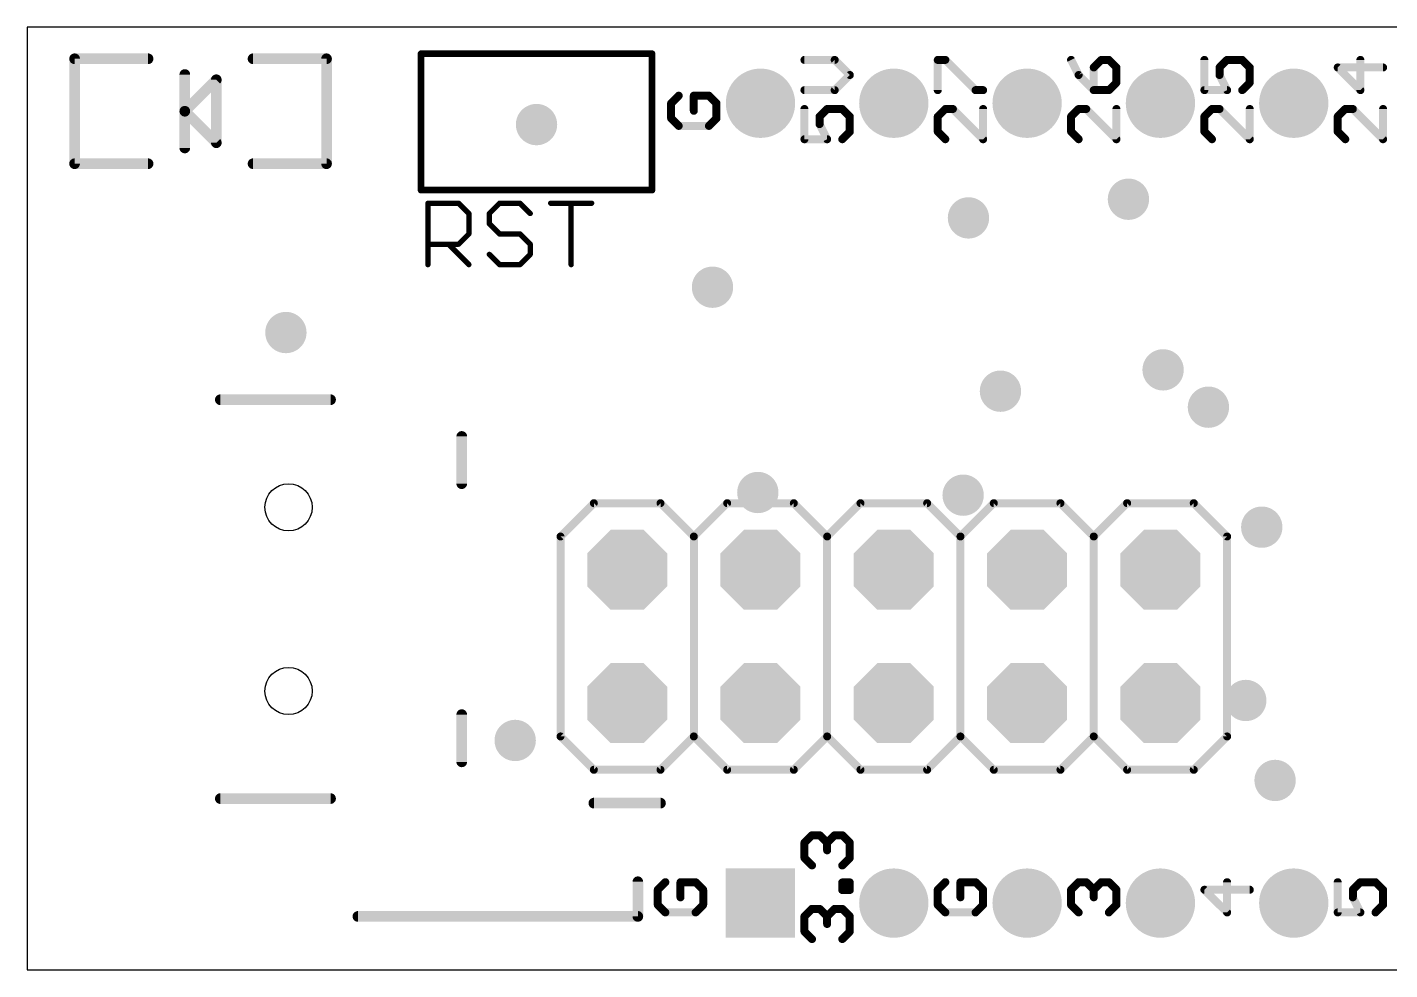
# Model space of a CAD drawing. Extents: x 0 to 2.1, y 0 to 0.71.
# Drawn here: x 0 to 1.022, y 0 to 0.707 of the extents above; entities that cross this region are included whole.
import ezdxf

# ---------------------------------------------------------------- set-up
doc = ezdxf.new("R2010")
doc.units = 0
for name, color, linetype in [('17', 82, 'CONTINUOUS'), ('18', 82, 'CONTINUOUS'), ('20', 7, 'CONTINUOUS'), ('21', 253, 'CONTINUOUS')]:
    doc.layers.add(name, color=color, linetype=linetype)

# ---------------------------------------------------------------- blocks, each defined once
blk = doc.blocks.new('SQUAREP')
blk.add_solid([(-0.5, -0.5), (0.5, -0.5), (-0.5, 0.5), (0.5, 0.5)])
blk = doc.blocks.new('ROUNDP')
at = {"const_width": 0.5}
blk.add_lwpolyline([(0, -0.25, 1), (0, 0.25, 1), (0, -0.25)], format="xyb", dxfattribs=at)
blk = doc.blocks.new('RECT')
blk.add_solid([(-0.5, -0.5), (0.5, -0.5), (-0.5, 0.5), (0.5, 0.5)])
blk = doc.blocks.new('OCTAGONP')
at = {"const_width": 0.5}
blk.add_lwpolyline([(-0.25, -0.103553), (-0.25, 0.103553), (-0.103553, 0.25), (0.103553, 0.25), (0.25, 0.103553), (0.25, -0.103553), (0.103553, -0.25), (-0.103553, -0.25), (-0.25, -0.103553), (-0.25, 0.103553)], dxfattribs=at)
blk = doc.blocks.new('ROUNDV')
at = {"const_width": 0.5}
blk.add_lwpolyline([(0, -0.25, 1), (0, 0.25, 1), (0, -0.25)], format="xyb", dxfattribs=at)

msp = doc.modelspace()

# ---------------------------------------------------------------- linework, layer by layer
at = {"layer": '20'}
for p, q in [((2.099213, 0.707008), (0, 0.707008)), ((0, 0.707008), (0, 0)), ((0, 0), (2.099213, 0))]:
    msp.add_line(p, q, dxfattribs=at)
for centre in [(0.196, 0.346898), (0.196, 0.209102)]:
    msp.add_circle(centre, 0.017717, dxfattribs=at)
at = {"layer": '21'}
for points, const_width in [([(0.035512, 0.60463), (0.035512, 0.68337)], 0.008), ([(0.035512, 0.68337), (0.09063, 0.68337)], 0.008), ([(0.224488, 0.68337), (0.16937, 0.68337)], 0.008), ([(0.224488, 0.60463), (0.224488, 0.68337)], 0.008), ([(0.295386, 0.584819), (0.295386, 0.687181)], 0.005), ([(0.295386, 0.687181), (0.468614, 0.687181)], 0.005), ([(0.468614, 0.687181), (0.468614, 0.584819)], 0.005), ([(0.605657, 0.682516), (0.582972, 0.682516)], 0.006), ([(0.617, 0.671173), (0.605657, 0.682516)], 0.006), ([(0.682972, 0.659831), (0.682972, 0.682516)], 0.006), ([(0.682972, 0.682516), (0.688646, 0.682516)], 0.006), ([(0.688646, 0.682516), (0.711331, 0.659831)], 0.006), ([(0.782972, 0.682516), (0.788646, 0.671173)], 0.006), ([(0.805657, 0.682516), (0.799988, 0.676843)], 0.006), ([(0.811331, 0.682516), (0.805657, 0.682516)], 0.006), ([(0.817, 0.676843), (0.811331, 0.682516)], 0.006), ([(0.882972, 0.682516), (0.882972, 0.659831)], 0.006), ([(0.894315, 0.676843), (0.899988, 0.682516)], 0.006), ([(0.899988, 0.682516), (0.911331, 0.682516)], 0.006), ([(0.911331, 0.682516), (0.917, 0.676843)], 0.006), ([(0.999988, 0.659831), (0.999988, 0.682516)], 0.006), ([(0.118189, 0.644), (0.118189, 0.671559)], 0.008), ([(0.799988, 0.676843), (0.799988, 0.659831)], 0.006), ([(0.817, 0.6655), (0.817, 0.676843)], 0.006), ([(0.894315, 0.671173), (0.894315, 0.676843)], 0.006), ([(0.917, 0.676843), (0.917, 0.6655)], 0.006), ([(1.017, 0.676843), (0.982972, 0.676843)], 0.006), ([(0.982972, 0.676843), (0.999988, 0.659831)], 0.006), ([(0.141811, 0.667622), (0.118189, 0.644)], 0.008), ([(0.141811, 0.620378), (0.141811, 0.667622)], 0.008), ([(0.605657, 0.659831), (0.617, 0.671173)], 0.006), ([(0.788646, 0.671173), (0.799988, 0.659831)], 0.006), ([(0.811331, 0.659831), (0.817, 0.6655)], 0.006), ([(0.899988, 0.659831), (0.894315, 0.671173)], 0.006), ([(0.917, 0.6655), (0.911331, 0.659831)], 0.006), ([(0.488646, 0.655685), (0.482972, 0.650012)], 0.006), ([(0.511331, 0.655685), (0.499988, 0.655685)], 0.006), ([(0.499988, 0.655685), (0.499988, 0.644343)], 0.006), ([(0.517, 0.650012), (0.511331, 0.655685)], 0.006), ([(0.582972, 0.659831), (0.605657, 0.659831)], 0.006), ([(0.711331, 0.659831), (0.717, 0.659831)], 0.006), ([(0.799988, 0.659831), (0.811331, 0.659831)], 0.006), ([(0.882972, 0.659831), (0.899988, 0.659831)], 0.006), ([(0.118189, 0.616441), (0.118189, 0.644)], 0.008), ([(0.118189, 0.644), (0.141811, 0.620378)], 0.008), ([(0.482972, 0.650012), (0.482972, 0.638669)], 0.006), ([(0.517, 0.638669), (0.517, 0.650012)], 0.006), ([(0.582972, 0.645685), (0.582972, 0.623)], 0.006), ([(0.594315, 0.640012), (0.599988, 0.645685)], 0.006), ([(0.599988, 0.645685), (0.611331, 0.645685)], 0.006), ([(0.611331, 0.645685), (0.617, 0.640012)], 0.006), ([(0.688646, 0.645685), (0.682972, 0.640012)], 0.006), ([(0.694315, 0.645685), (0.688646, 0.645685)], 0.006), ([(0.717, 0.623), (0.694315, 0.645685)], 0.006), ([(0.717, 0.645685), (0.717, 0.623)], 0.006), ([(0.788646, 0.645685), (0.782972, 0.640012)], 0.006), ([(0.794315, 0.645685), (0.788646, 0.645685)], 0.006), ([(0.817, 0.623), (0.794315, 0.645685)], 0.006), ([(0.817, 0.645685), (0.817, 0.623)], 0.006), ([(0.888646, 0.645685), (0.882972, 0.640012)], 0.006), ([(0.894315, 0.645685), (0.888646, 0.645685)], 0.006), ([(0.917, 0.623), (0.894315, 0.645685)], 0.006), ([(0.917, 0.645685), (0.917, 0.623)], 0.006), ([(0.988646, 0.645685), (0.982972, 0.640012)], 0.006), ([(0.994315, 0.645685), (0.988646, 0.645685)], 0.006), ([(1.017, 0.623), (0.994315, 0.645685)], 0.006), ([(1.017, 0.645685), (1.017, 0.623)], 0.006), ([(0.482972, 0.638669), (0.488646, 0.633)], 0.006), ([(0.488646, 0.633), (0.511331, 0.633)], 0.006), ([(0.511331, 0.633), (0.517, 0.638669)], 0.006), ([(0.594315, 0.634343), (0.594315, 0.640012)], 0.006), ([(0.599988, 0.623), (0.594315, 0.634343)], 0.006), ([(0.617, 0.640012), (0.617, 0.628669)], 0.006), ([(0.682972, 0.640012), (0.682972, 0.628669)], 0.006), ([(0.782972, 0.640012), (0.782972, 0.628669)], 0.006), ([(0.882972, 0.640012), (0.882972, 0.628669)], 0.006), ([(0.982972, 0.640012), (0.982972, 0.628669)], 0.006), ([(0.582972, 0.623), (0.599988, 0.623)], 0.006), ([(0.617, 0.628669), (0.611331, 0.623)], 0.006), ([(0.682972, 0.628669), (0.688646, 0.623)], 0.006), ([(0.782972, 0.628669), (0.788646, 0.623)], 0.006), ([(0.882972, 0.628669), (0.888646, 0.623)], 0.006), ([(0.982972, 0.628669), (0.988646, 0.623)], 0.006), ([(0.09063, 0.60463), (0.035512, 0.60463)], 0.008), ([(0.16937, 0.60463), (0.224488, 0.60463)], 0.008), ([(0.468614, 0.584819), (0.295386, 0.584819)], 0.005), ([(0.300563, 0.528945), (0.300563, 0.57498)], 0.004), ([(0.300563, 0.57498), (0.323579, 0.57498)], 0.004), ([(0.323579, 0.57498), (0.331252, 0.567307)], 0.004), ([(0.354268, 0.57498), (0.346598, 0.567307)], 0.004), ([(0.369614, 0.57498), (0.354268, 0.57498)], 0.004), ([(0.377287, 0.567307), (0.369614, 0.57498)], 0.004), ([(0.392634, 0.57498), (0.423323, 0.57498)], 0.004), ([(0.407976, 0.528945), (0.407976, 0.57498)], 0.004), ([(0.331252, 0.567307), (0.331252, 0.551961)], 0.004), ([(0.346598, 0.567307), (0.346598, 0.559634)], 0.004), ([(0.331252, 0.551961), (0.323579, 0.544287)], 0.004), ([(0.346598, 0.559634), (0.354268, 0.551961)], 0.004), ([(0.354268, 0.551961), (0.369614, 0.551961)], 0.004), ([(0.369614, 0.551961), (0.377287, 0.544287)], 0.004), ([(0.323579, 0.544287), (0.300563, 0.544287)], 0.004), ([(0.315906, 0.544287), (0.331252, 0.528945)], 0.004), ([(0.377287, 0.544287), (0.377287, 0.536614)], 0.004), ([(0.354268, 0.528945), (0.346598, 0.536614)], 0.004), ([(0.377287, 0.536614), (0.369614, 0.528945)], 0.004), ([(0.369614, 0.528945), (0.354268, 0.528945)], 0.004), ([(0.144819, 0.427606), (0.227496, 0.427606)], 0.008), ([(0.325921, 0.400047), (0.325921, 0.364614)], 0.008), ([(0.4, 0.325), (0.425, 0.35)], 0.006), ([(0.425, 0.35), (0.475, 0.35)], 0.006), ([(0.475, 0.35), (0.5, 0.325)], 0.006), ([(0.5, 0.325), (0.525, 0.35)], 0.006), ([(0.525, 0.35), (0.575, 0.35)], 0.006), ([(0.575, 0.35), (0.6, 0.325)], 0.006), ([(0.6, 0.325), (0.625, 0.35)], 0.006), ([(0.625, 0.35), (0.675, 0.35)], 0.006), ([(0.675, 0.35), (0.7, 0.325)], 0.006), ([(0.7, 0.325), (0.725, 0.35)], 0.006), ([(0.725, 0.35), (0.775, 0.35)], 0.006), ([(0.775, 0.35), (0.8, 0.325)], 0.006), ([(0.8, 0.325), (0.825, 0.35)], 0.006), ([(0.825, 0.35), (0.875, 0.35)], 0.006), ([(0.875, 0.35), (0.9, 0.325)], 0.006), ([(0.4, 0.175), (0.4, 0.325)], 0.006), ([(0.5, 0.325), (0.5, 0.175)], 0.006), ([(0.6, 0.325), (0.6, 0.175)], 0.006), ([(0.7, 0.325), (0.7, 0.175)], 0.006), ([(0.8, 0.325), (0.8, 0.175)], 0.006), ([(0.9, 0.325), (0.9, 0.175)], 0.006), ([(0.325921, 0.191386), (0.325921, 0.155953)], 0.008), ([(0.4, 0.175), (0.425, 0.15)], 0.006), ([(0.475, 0.15), (0.5, 0.175)], 0.006), ([(0.5, 0.175), (0.525, 0.15)], 0.006), ([(0.575, 0.15), (0.6, 0.175)], 0.006), ([(0.6, 0.175), (0.625, 0.15)], 0.006), ([(0.675, 0.15), (0.7, 0.175)], 0.006), ([(0.7, 0.175), (0.725, 0.15)], 0.006), ([(0.775, 0.15), (0.8, 0.175)], 0.006), ([(0.8, 0.175), (0.825, 0.15)], 0.006), ([(0.875, 0.15), (0.9, 0.175)], 0.006), ([(0.425, 0.15), (0.475, 0.15)], 0.006), ([(0.525, 0.15), (0.575, 0.15)], 0.006), ([(0.625, 0.15), (0.675, 0.15)], 0.006), ([(0.725, 0.15), (0.775, 0.15)], 0.006), ([(0.825, 0.15), (0.875, 0.15)], 0.006), ([(0.227496, 0.128394), (0.144819, 0.128394)], 0.008), ([(0.425, 0.125), (0.475, 0.125)], 0.008), ([(0.582972, 0.095256), (0.588646, 0.100929)], 0.006), ([(0.588646, 0.100929), (0.594315, 0.100929)], 0.006), ([(0.594315, 0.100929), (0.599988, 0.095256)], 0.006), ([(0.599988, 0.095256), (0.605657, 0.100929)], 0.006), ([(0.605657, 0.100929), (0.611331, 0.100929)], 0.006), ([(0.611331, 0.100929), (0.617, 0.095256)], 0.006), ([(0.582972, 0.083913), (0.582972, 0.095256)], 0.006), ([(0.599988, 0.095256), (0.599988, 0.089587)], 0.006), ([(0.617, 0.095256), (0.617, 0.083913)], 0.006), ([(0.588646, 0.078244), (0.582972, 0.083913)], 0.006), ([(0.617, 0.083913), (0.611331, 0.078244)], 0.006), ([(0.458, 0.04), (0.458, 0.066)], 0.008), ([(0.478646, 0.065685), (0.472972, 0.060012)], 0.006), ([(0.472972, 0.060012), (0.472972, 0.048669)], 0.006), ([(0.501331, 0.065685), (0.489988, 0.065685)], 0.006), ([(0.489988, 0.065685), (0.489988, 0.054343)], 0.006), ([(0.507, 0.060012), (0.501331, 0.065685)], 0.006), ([(0.507, 0.048669), (0.507, 0.060012)], 0.006), ([(0.611331, 0.059831), (0.611331, 0.0655)], 0.006), ([(0.611331, 0.0655), (0.617, 0.0655)], 0.006), ([(0.617, 0.059831), (0.611331, 0.059831)], 0.006), ([(0.617, 0.0655), (0.617, 0.059831)], 0.006), ([(0.688646, 0.065685), (0.682972, 0.060012)], 0.006), ([(0.682972, 0.060012), (0.682972, 0.048669)], 0.006), ([(0.711331, 0.065685), (0.699988, 0.065685)], 0.006), ([(0.699988, 0.065685), (0.699988, 0.054343)], 0.006), ([(0.717, 0.060012), (0.711331, 0.065685)], 0.006), ([(0.717, 0.048669), (0.717, 0.060012)], 0.006), ([(0.782972, 0.060012), (0.788646, 0.065685)], 0.006), ([(0.782972, 0.048669), (0.782972, 0.060012)], 0.006), ([(0.788646, 0.065685), (0.794315, 0.065685)], 0.006), ([(0.794315, 0.065685), (0.799988, 0.060012)], 0.006), ([(0.799988, 0.060012), (0.805657, 0.065685)], 0.006), ([(0.799988, 0.060012), (0.799988, 0.054343)], 0.006), ([(0.805657, 0.065685), (0.811331, 0.065685)], 0.006), ([(0.811331, 0.065685), (0.817, 0.060012)], 0.006), ([(0.817, 0.060012), (0.817, 0.048669)], 0.006), ([(0.917, 0.060012), (0.882972, 0.060012)], 0.006), ([(0.882972, 0.060012), (0.899988, 0.043)], 0.006), ([(0.899988, 0.043), (0.899988, 0.065685)], 0.006), ([(0.982972, 0.065685), (0.982972, 0.043)], 0.006), ([(0.994315, 0.060012), (0.999988, 0.065685)], 0.006), ([(0.994315, 0.054343), (0.994315, 0.060012)], 0.006), ([(0.999988, 0.065685), (1.011331, 0.065685)], 0.006), ([(1.011331, 0.065685), (1.017, 0.060012)], 0.006), ([(1.017, 0.060012), (1.017, 0.048669)], 0.006), ([(0.472972, 0.048669), (0.478646, 0.043)], 0.006), ([(0.501331, 0.043), (0.507, 0.048669)], 0.006), ([(0.682972, 0.048669), (0.688646, 0.043)], 0.006), ([(0.711331, 0.043), (0.717, 0.048669)], 0.006), ([(0.788646, 0.043), (0.782972, 0.048669)], 0.006), ([(0.817, 0.048669), (0.811331, 0.043)], 0.006), ([(0.999988, 0.043), (0.994315, 0.054343)], 0.006), ([(1.017, 0.048669), (1.011331, 0.043)], 0.006), ([(0.248, 0.04), (0.458, 0.04)], 0.008), ([(0.478646, 0.043), (0.501331, 0.043)], 0.006), ([(0.582972, 0.040012), (0.588646, 0.045685)], 0.006), ([(0.582972, 0.028669), (0.582972, 0.040012)], 0.006), ([(0.588646, 0.045685), (0.594315, 0.045685)], 0.006), ([(0.594315, 0.045685), (0.599988, 0.040012)], 0.006), ([(0.599988, 0.040012), (0.605657, 0.045685)], 0.006), ([(0.599988, 0.040012), (0.599988, 0.034343)], 0.006), ([(0.605657, 0.045685), (0.611331, 0.045685)], 0.006), ([(0.611331, 0.045685), (0.617, 0.040012)], 0.006), ([(0.617, 0.040012), (0.617, 0.028669)], 0.006), ([(0.688646, 0.043), (0.711331, 0.043)], 0.006), ([(0.982972, 0.043), (0.999988, 0.043)], 0.006), ([(0.588646, 0.023), (0.582972, 0.028669)], 0.006), ([(0.617, 0.028669), (0.611331, 0.023)], 0.006)]:
    msp.add_lwpolyline(points, dxfattribs=dict(at, const_width=const_width))
for points, const_width in [([(0.037512, 0.68337, 1), (0.033512, 0.68337)], 0.004), ([(0.035512, 0.68537, 1), (0.035512, 0.68137)], 0.004), ([(0.09063, 0.68137, 1), (0.09063, 0.68537)], 0.004), ([(0.16937, 0.68537, 1), (0.16937, 0.68137)], 0.004), ([(0.226488, 0.68337, 1), (0.222488, 0.68337)], 0.004), ([(0.224488, 0.68137, 1), (0.224488, 0.68537)], 0.004), ([(0.296636, 0.687181, 1), (0.294136, 0.687181)], 0.0025), ([(0.295386, 0.688431, 1), (0.295386, 0.685931)], 0.0025), ([(0.469864, 0.687181, 1), (0.467364, 0.687181)], 0.0025), ([(0.468614, 0.685931, 1), (0.468614, 0.688431)], 0.0025), ([(0.582972, 0.684016, 1), (0.582972, 0.681016)], 0.003), ([(0.606718, 0.683576, 1), (0.604597, 0.681455)], 0.003), ([(0.605657, 0.681016, 1), (0.605657, 0.684016)], 0.003), ([(0.684472, 0.682516, 1), (0.681472, 0.682516)], 0.003), ([(0.682972, 0.684016, 1), (0.682972, 0.681016)], 0.003), ([(0.689706, 0.683576, 1), (0.687585, 0.681455)], 0.003), ([(0.688646, 0.681016, 1), (0.688646, 0.684016)], 0.003), ([(0.784314, 0.683187, 1), (0.781631, 0.681845)], 0.003), ([(0.805657, 0.684016, 1), (0.805657, 0.681016)], 0.003), ([(0.806719, 0.681455, 1), (0.804596, 0.683576)], 0.003), ([(0.812392, 0.683576, 1), (0.81027, 0.681455)], 0.003), ([(0.811331, 0.681016, 1), (0.811331, 0.684016)], 0.003), ([(0.884472, 0.682516, 1), (0.881472, 0.682516)], 0.003), ([(0.899988, 0.684016, 1), (0.899988, 0.681016)], 0.003), ([(0.901049, 0.681455, 1), (0.898928, 0.683576)], 0.003), ([(0.912392, 0.683576, 1), (0.91027, 0.681455)], 0.003), ([(0.911331, 0.681016, 1), (0.911331, 0.684016)], 0.003), ([(1.001488, 0.682516, 1), (0.998488, 0.682516)], 0.003), ([(0.120189, 0.671559, 1), (0.116189, 0.671559)], 0.004), ([(0.801488, 0.676843, 1), (0.798488, 0.676843)], 0.003), ([(0.798927, 0.677903, 1), (0.801049, 0.675782)], 0.003), ([(0.8185, 0.676843, 1), (0.8155, 0.676843)], 0.003), ([(0.815939, 0.675782, 1), (0.818061, 0.677903)], 0.003), ([(0.895815, 0.676843, 1), (0.892815, 0.676843)], 0.003), ([(0.893254, 0.677903, 1), (0.895376, 0.675782)], 0.003), ([(0.9185, 0.676843, 1), (0.9155, 0.676843)], 0.003), ([(0.915939, 0.675782, 1), (0.918061, 0.677903)], 0.003), ([(0.982972, 0.678343, 1), (0.982972, 0.675343)], 0.003), ([(0.984033, 0.677903, 1), (0.981912, 0.675782)], 0.003), ([(1.017, 0.675343, 1), (1.017, 0.678343)], 0.003), ([(0.143811, 0.667622, 1), (0.139811, 0.667622)], 0.004), ([(0.143225, 0.666208, 1), (0.140397, 0.669036)], 0.004), ([(0.618061, 0.670113, 1), (0.615939, 0.672234)], 0.003), ([(0.615939, 0.670113, 1), (0.618061, 0.672234)], 0.003), ([(0.789706, 0.672234, 1), (0.787585, 0.670113)], 0.003), ([(0.787304, 0.670502, 1), (0.789987, 0.671844)], 0.003), ([(0.8155, 0.6655, 1), (0.8185, 0.6655)], 0.003), ([(0.818061, 0.664439, 1), (0.815939, 0.666561)], 0.003), ([(0.895657, 0.671844, 1), (0.892973, 0.670502)], 0.003), ([(0.892815, 0.671173, 1), (0.895815, 0.671173)], 0.003), ([(0.9155, 0.6655, 1), (0.9185, 0.6655)], 0.003), ([(0.918061, 0.664439, 1), (0.915939, 0.666561)], 0.003), ([(0.489706, 0.654624, 1), (0.487585, 0.656746)], 0.003), ([(0.499988, 0.657185, 1), (0.499988, 0.654185)], 0.003), ([(0.501488, 0.655685, 1), (0.498488, 0.655685)], 0.003), ([(0.512392, 0.656745, 1), (0.51027, 0.654625)], 0.003), ([(0.511331, 0.654185, 1), (0.511331, 0.657185)], 0.003), ([(0.582972, 0.661331, 1), (0.582972, 0.658331)], 0.003), ([(0.604597, 0.660891, 1), (0.606718, 0.65877)], 0.003), ([(0.605657, 0.658331, 1), (0.605657, 0.661331)], 0.003), ([(0.681472, 0.659831, 1), (0.684472, 0.659831)], 0.003), ([(0.711331, 0.661331, 1), (0.711331, 0.658331)], 0.003), ([(0.71027, 0.65877, 1), (0.712391, 0.660891)], 0.003), ([(0.717, 0.658331, 1), (0.717, 0.661331)], 0.003), ([(0.799988, 0.661331, 1), (0.799988, 0.658331)], 0.003), ([(0.798488, 0.659831, 1), (0.801488, 0.659831)], 0.003), ([(0.798928, 0.65877, 1), (0.801049, 0.660891)], 0.003), ([(0.81027, 0.660891, 1), (0.812391, 0.65877)], 0.003), ([(0.811331, 0.658331, 1), (0.811331, 0.661331)], 0.003), ([(0.882972, 0.661331, 1), (0.882972, 0.658331)], 0.003), ([(0.881472, 0.659831, 1), (0.884472, 0.659831)], 0.003), ([(0.898647, 0.65916, 1), (0.90133, 0.660502)], 0.003), ([(0.899988, 0.658331, 1), (0.899988, 0.661331)], 0.003), ([(0.91027, 0.660891, 1), (0.912391, 0.65877)], 0.003), ([(0.998488, 0.659831, 1), (1.001488, 0.659831)], 0.003), ([(0.998928, 0.65877, 1), (1.001049, 0.660891)], 0.003), ([(0.120189, 0.644, 1), (0.116189, 0.644)], 0.004), ([(0.119603, 0.645414, 1), (0.116775, 0.642586)], 0.004), ([(0.116775, 0.645414, 1), (0.119603, 0.642586)], 0.004), ([(0.116189, 0.644, 1), (0.120189, 0.644)], 0.004), ([(0.484472, 0.650012, 1), (0.481472, 0.650012)], 0.003), ([(0.481912, 0.651072, 1), (0.484033, 0.648951)], 0.003), ([(0.498488, 0.644343, 1), (0.501488, 0.644343)], 0.003), ([(0.5185, 0.650012, 1), (0.5155, 0.650012)], 0.003), ([(0.515939, 0.648952, 1), (0.518061, 0.651072)], 0.003), ([(0.584472, 0.645685, 1), (0.581472, 0.645685)], 0.003), ([(0.599988, 0.647185, 1), (0.599988, 0.644185)], 0.003), ([(0.601049, 0.644624, 1), (0.598928, 0.646746)], 0.003), ([(0.612392, 0.646745, 1), (0.61027, 0.644625)], 0.003), ([(0.611331, 0.644185, 1), (0.611331, 0.647185)], 0.003), ([(0.688646, 0.647185, 1), (0.688646, 0.644185)], 0.003), ([(0.689706, 0.644624, 1), (0.687585, 0.646746)], 0.003), ([(0.695376, 0.646746, 1), (0.693254, 0.644624)], 0.003), ([(0.694315, 0.644185, 1), (0.694315, 0.647185)], 0.003), ([(0.7185, 0.645685, 1), (0.7155, 0.645685)], 0.003), ([(0.788646, 0.647185, 1), (0.788646, 0.644185)], 0.003), ([(0.789706, 0.644624, 1), (0.787585, 0.646746)], 0.003), ([(0.795376, 0.646746, 1), (0.793254, 0.644624)], 0.003), ([(0.794315, 0.644185, 1), (0.794315, 0.647185)], 0.003), ([(0.8185, 0.645685, 1), (0.8155, 0.645685)], 0.003), ([(0.888646, 0.647185, 1), (0.888646, 0.644185)], 0.003), ([(0.889706, 0.644624, 1), (0.887585, 0.646746)], 0.003), ([(0.895376, 0.646746, 1), (0.893254, 0.644624)], 0.003), ([(0.894315, 0.644185, 1), (0.894315, 0.647185)], 0.003), ([(0.9185, 0.645685, 1), (0.9155, 0.645685)], 0.003), ([(0.988646, 0.647185, 1), (0.988646, 0.644185)], 0.003), ([(0.989706, 0.644624, 1), (0.987585, 0.646746)], 0.003), ([(0.995376, 0.646746, 1), (0.993254, 0.644624)], 0.003), ([(0.994315, 0.644185, 1), (0.994315, 0.647185)], 0.003), ([(1.0185, 0.645685, 1), (1.0155, 0.645685)], 0.003), ([(0.484033, 0.63973, 1), (0.481912, 0.637608)], 0.003), ([(0.481472, 0.638669, 1), (0.484472, 0.638669)], 0.003), ([(0.488646, 0.6345, 1), (0.488646, 0.6315)], 0.003), ([(0.487585, 0.631939, 1), (0.489706, 0.634061)], 0.003), ([(0.51027, 0.634061, 1), (0.512391, 0.631939)], 0.003), ([(0.511331, 0.6315, 1), (0.511331, 0.6345)], 0.003), ([(0.5155, 0.638669, 1), (0.5185, 0.638669)], 0.003), ([(0.518061, 0.637609, 1), (0.515939, 0.63973)], 0.003), ([(0.595815, 0.640012, 1), (0.592815, 0.640012)], 0.003), ([(0.593254, 0.641072, 1), (0.595376, 0.638951)], 0.003), ([(0.595657, 0.635014, 1), (0.592973, 0.633672)], 0.003), ([(0.592815, 0.634343, 1), (0.595815, 0.634343)], 0.003), ([(0.6185, 0.640012, 1), (0.6155, 0.640012)], 0.003), ([(0.615939, 0.638952, 1), (0.618061, 0.641072)], 0.003), ([(0.684472, 0.640012, 1), (0.681472, 0.640012)], 0.003), ([(0.681912, 0.641072, 1), (0.684033, 0.638951)], 0.003), ([(0.784472, 0.640012, 1), (0.781472, 0.640012)], 0.003), ([(0.781912, 0.641072, 1), (0.784033, 0.638951)], 0.003), ([(0.884472, 0.640012, 1), (0.881472, 0.640012)], 0.003), ([(0.881912, 0.641072, 1), (0.884033, 0.638951)], 0.003), ([(0.984472, 0.640012, 1), (0.981472, 0.640012)], 0.003), ([(0.981912, 0.641072, 1), (0.984033, 0.638951)], 0.003), ([(0.140397, 0.618964, 1), (0.143225, 0.621792)], 0.004), ([(0.582972, 0.6245, 1), (0.582972, 0.6215)], 0.003), ([(0.581472, 0.623, 1), (0.584472, 0.623)], 0.003), ([(0.598647, 0.622329, 1), (0.60133, 0.623671)], 0.003), ([(0.599988, 0.6215, 1), (0.599988, 0.6245)], 0.003), ([(0.61027, 0.624061, 1), (0.612391, 0.621939)], 0.003), ([(0.6155, 0.628669, 1), (0.6185, 0.628669)], 0.003), ([(0.618061, 0.627609, 1), (0.615939, 0.62973)], 0.003), ([(0.684033, 0.62973, 1), (0.681912, 0.627608)], 0.003), ([(0.681472, 0.628669, 1), (0.684472, 0.628669)], 0.003), ([(0.687585, 0.621939, 1), (0.689706, 0.624061)], 0.003), ([(0.7155, 0.623, 1), (0.7185, 0.623)], 0.003), ([(0.715939, 0.621939, 1), (0.718061, 0.624061)], 0.003), ([(0.784033, 0.62973, 1), (0.781912, 0.627608)], 0.003), ([(0.781472, 0.628669, 1), (0.784472, 0.628669)], 0.003), ([(0.787585, 0.621939, 1), (0.789706, 0.624061)], 0.003), ([(0.8155, 0.623, 1), (0.8185, 0.623)], 0.003), ([(0.815939, 0.621939, 1), (0.818061, 0.624061)], 0.003), ([(0.884033, 0.62973, 1), (0.881912, 0.627608)], 0.003), ([(0.881472, 0.628669, 1), (0.884472, 0.628669)], 0.003), ([(0.887585, 0.621939, 1), (0.889706, 0.624061)], 0.003), ([(0.9155, 0.623, 1), (0.9185, 0.623)], 0.003), ([(0.915939, 0.621939, 1), (0.918061, 0.624061)], 0.003), ([(0.984033, 0.62973, 1), (0.981912, 0.627608)], 0.003), ([(0.981472, 0.628669, 1), (0.984472, 0.628669)], 0.003), ([(0.987585, 0.621939, 1), (0.989706, 0.624061)], 0.003), ([(1.0155, 0.623, 1), (1.0185, 0.623)], 0.003), ([(1.015939, 0.621939, 1), (1.018061, 0.624061)], 0.003), ([(0.116189, 0.616441, 1), (0.120189, 0.616441)], 0.004), ([(0.139811, 0.620378, 1), (0.143811, 0.620378)], 0.004), ([(0.035512, 0.60663, 1), (0.035512, 0.60263)], 0.004), ([(0.033512, 0.60463, 1), (0.037512, 0.60463)], 0.004), ([(0.09063, 0.60263, 1), (0.09063, 0.60663)], 0.004), ([(0.16937, 0.60663, 1), (0.16937, 0.60263)], 0.004), ([(0.222488, 0.60463, 1), (0.226488, 0.60463)], 0.004), ([(0.224488, 0.60263, 1), (0.224488, 0.60663)], 0.004), ([(0.295386, 0.586069, 1), (0.295386, 0.583569)], 0.0025), ([(0.294136, 0.584819, 1), (0.296636, 0.584819)], 0.0025), ([(0.467364, 0.584819, 1), (0.469864, 0.584819)], 0.0025), ([(0.468614, 0.583569, 1), (0.468614, 0.586069)], 0.0025), ([(0.301563, 0.57498, 1), (0.299563, 0.57498)], 0.002), ([(0.300563, 0.57598, 1), (0.300563, 0.57398)], 0.002), ([(0.324286, 0.575687, 1), (0.322872, 0.574273)], 0.002), ([(0.323579, 0.57398, 1), (0.323579, 0.57598)], 0.002), ([(0.354268, 0.57598, 1), (0.354268, 0.57398)], 0.002), ([(0.354975, 0.574273, 1), (0.35356, 0.575687)], 0.002), ([(0.370321, 0.575687, 1), (0.368907, 0.574273)], 0.002), ([(0.369614, 0.57398, 1), (0.369614, 0.57598)], 0.002), ([(0.392634, 0.57598, 1), (0.392634, 0.57398)], 0.002), ([(0.408976, 0.57498, 1), (0.406976, 0.57498)], 0.002), ([(0.423323, 0.57398, 1), (0.423323, 0.57598)], 0.002), ([(0.332252, 0.567307, 1), (0.330252, 0.567307)], 0.002), ([(0.330545, 0.5666, 1), (0.331959, 0.568014)], 0.002), ([(0.347598, 0.567307, 1), (0.345598, 0.567307)], 0.002), ([(0.345891, 0.568014, 1), (0.347306, 0.5666)], 0.002), ([(0.37658, 0.5666, 1), (0.377995, 0.568014)], 0.002), ([(0.330252, 0.551961, 1), (0.332252, 0.551961)], 0.002), ([(0.331959, 0.551254, 1), (0.330545, 0.552668)], 0.002), ([(0.347306, 0.560341, 1), (0.345891, 0.558927)], 0.002), ([(0.345598, 0.559634, 1), (0.347598, 0.559634)], 0.002), ([(0.354268, 0.552961, 1), (0.354268, 0.550961)], 0.002), ([(0.35356, 0.551254, 1), (0.354975, 0.552668)], 0.002), ([(0.370321, 0.552668, 1), (0.368907, 0.551254)], 0.002), ([(0.369614, 0.550961, 1), (0.369614, 0.552961)], 0.002), ([(0.300563, 0.545287, 1), (0.300563, 0.543287)], 0.002), ([(0.316613, 0.544995, 1), (0.315198, 0.54358)], 0.002), ([(0.322872, 0.544995, 1), (0.324286, 0.54358)], 0.002), ([(0.323579, 0.543287, 1), (0.323579, 0.545287)], 0.002), ([(0.378287, 0.544287, 1), (0.376287, 0.544287)], 0.002), ([(0.37658, 0.54358, 1), (0.377995, 0.544995)], 0.002), ([(0.347306, 0.537321, 1), (0.345891, 0.535907)], 0.002), ([(0.376287, 0.536614, 1), (0.378287, 0.536614)], 0.002), ([(0.377994, 0.535907, 1), (0.37658, 0.537321)], 0.002), ([(0.299563, 0.528945, 1), (0.301563, 0.528945)], 0.002), ([(0.330545, 0.528238, 1), (0.331959, 0.529652)], 0.002), ([(0.354268, 0.529945, 1), (0.354268, 0.527945)], 0.002), ([(0.353561, 0.528238, 1), (0.354975, 0.529652)], 0.002), ([(0.368907, 0.529652, 1), (0.370321, 0.528238)], 0.002), ([(0.369614, 0.527945, 1), (0.369614, 0.529945)], 0.002), ([(0.406976, 0.528945, 1), (0.408976, 0.528945)], 0.002), ([(0.144819, 0.429606, 1), (0.144819, 0.425606)], 0.004), ([(0.227496, 0.425606, 1), (0.227496, 0.429606)], 0.004), ([(0.327921, 0.400047, 1), (0.323921, 0.400047)], 0.004), ([(0.323921, 0.364614, 1), (0.327921, 0.364614)], 0.004), ([(0.425, 0.3515, 1), (0.425, 0.3485)], 0.003), ([(0.426061, 0.348939, 1), (0.423939, 0.351061)], 0.003), ([(0.476061, 0.351061, 1), (0.473939, 0.348939)], 0.003), ([(0.475, 0.3485, 1), (0.475, 0.3515)], 0.003), ([(0.525, 0.3515, 1), (0.525, 0.3485)], 0.003), ([(0.526061, 0.348939, 1), (0.523939, 0.351061)], 0.003), ([(0.576061, 0.351061, 1), (0.573939, 0.348939)], 0.003), ([(0.575, 0.3485, 1), (0.575, 0.3515)], 0.003), ([(0.625, 0.3515, 1), (0.625, 0.3485)], 0.003), ([(0.626061, 0.348939, 1), (0.623939, 0.351061)], 0.003), ([(0.676061, 0.351061, 1), (0.673939, 0.348939)], 0.003), ([(0.675, 0.3485, 1), (0.675, 0.3515)], 0.003), ([(0.725, 0.3515, 1), (0.725, 0.3485)], 0.003), ([(0.726061, 0.348939, 1), (0.723939, 0.351061)], 0.003), ([(0.776061, 0.351061, 1), (0.773939, 0.348939)], 0.003), ([(0.775, 0.3485, 1), (0.775, 0.3515)], 0.003), ([(0.825, 0.3515, 1), (0.825, 0.3485)], 0.003), ([(0.826061, 0.348939, 1), (0.823939, 0.351061)], 0.003), ([(0.876061, 0.351061, 1), (0.873939, 0.348939)], 0.003), ([(0.875, 0.3485, 1), (0.875, 0.3515)], 0.003), ([(0.4015, 0.325, 1), (0.3985, 0.325)], 0.003), ([(0.398939, 0.326061, 1), (0.401061, 0.323939)], 0.003), ([(0.5015, 0.325, 1), (0.4985, 0.325)], 0.003), ([(0.498939, 0.326061, 1), (0.501061, 0.323939)], 0.003), ([(0.498939, 0.323939, 1), (0.501061, 0.326061)], 0.003), ([(0.6015, 0.325, 1), (0.5985, 0.325)], 0.003), ([(0.598939, 0.326061, 1), (0.601061, 0.323939)], 0.003), ([(0.598939, 0.323939, 1), (0.601061, 0.326061)], 0.003), ([(0.7015, 0.325, 1), (0.6985, 0.325)], 0.003), ([(0.698939, 0.326061, 1), (0.701061, 0.323939)], 0.003), ([(0.698939, 0.323939, 1), (0.701061, 0.326061)], 0.003), ([(0.8015, 0.325, 1), (0.7985, 0.325)], 0.003), ([(0.798939, 0.326061, 1), (0.801061, 0.323939)], 0.003), ([(0.798939, 0.323939, 1), (0.801061, 0.326061)], 0.003), ([(0.9015, 0.325, 1), (0.8985, 0.325)], 0.003), ([(0.898939, 0.323939, 1), (0.901061, 0.326061)], 0.003), ([(0.327921, 0.191386, 1), (0.323921, 0.191386)], 0.004), ([(0.401061, 0.176061, 1), (0.398939, 0.173939)], 0.003), ([(0.3985, 0.175, 1), (0.4015, 0.175)], 0.003), ([(0.501061, 0.176061, 1), (0.498939, 0.173939)], 0.003), ([(0.4985, 0.175, 1), (0.5015, 0.175)], 0.003), ([(0.501061, 0.173939, 1), (0.498939, 0.176061)], 0.003), ([(0.601061, 0.176061, 1), (0.598939, 0.173939)], 0.003), ([(0.5985, 0.175, 1), (0.6015, 0.175)], 0.003), ([(0.601061, 0.173939, 1), (0.598939, 0.176061)], 0.003), ([(0.701061, 0.176061, 1), (0.698939, 0.173939)], 0.003), ([(0.6985, 0.175, 1), (0.7015, 0.175)], 0.003), ([(0.701061, 0.173939, 1), (0.698939, 0.176061)], 0.003), ([(0.801061, 0.176061, 1), (0.798939, 0.173939)], 0.003), ([(0.7985, 0.175, 1), (0.8015, 0.175)], 0.003), ([(0.801061, 0.173939, 1), (0.798939, 0.176061)], 0.003), ([(0.8985, 0.175, 1), (0.9015, 0.175)], 0.003), ([(0.901061, 0.173939, 1), (0.898939, 0.176061)], 0.003), ([(0.323921, 0.155953, 1), (0.327921, 0.155953)], 0.004), ([(0.425, 0.1515, 1), (0.425, 0.1485)], 0.003), ([(0.423939, 0.148939, 1), (0.426061, 0.151061)], 0.003), ([(0.473939, 0.151061, 1), (0.476061, 0.148939)], 0.003), ([(0.475, 0.1485, 1), (0.475, 0.1515)], 0.003), ([(0.525, 0.1515, 1), (0.525, 0.1485)], 0.003), ([(0.523939, 0.148939, 1), (0.526061, 0.151061)], 0.003), ([(0.573939, 0.151061, 1), (0.576061, 0.148939)], 0.003), ([(0.575, 0.1485, 1), (0.575, 0.1515)], 0.003), ([(0.625, 0.1515, 1), (0.625, 0.1485)], 0.003), ([(0.623939, 0.148939, 1), (0.626061, 0.151061)], 0.003), ([(0.673939, 0.151061, 1), (0.676061, 0.148939)], 0.003), ([(0.675, 0.1485, 1), (0.675, 0.1515)], 0.003), ([(0.725, 0.1515, 1), (0.725, 0.1485)], 0.003), ([(0.723939, 0.148939, 1), (0.726061, 0.151061)], 0.003), ([(0.773939, 0.151061, 1), (0.776061, 0.148939)], 0.003), ([(0.775, 0.1485, 1), (0.775, 0.1515)], 0.003), ([(0.825, 0.1515, 1), (0.825, 0.1485)], 0.003), ([(0.823939, 0.148939, 1), (0.826061, 0.151061)], 0.003), ([(0.873939, 0.151061, 1), (0.876061, 0.148939)], 0.003), ([(0.875, 0.1485, 1), (0.875, 0.1515)], 0.003), ([(0.144819, 0.130394, 1), (0.144819, 0.126394)], 0.004), ([(0.227496, 0.126394, 1), (0.227496, 0.130394)], 0.004), ([(0.425, 0.127, 1), (0.425, 0.123)], 0.004), ([(0.475, 0.123, 1), (0.475, 0.127)], 0.004), ([(0.588646, 0.102429, 1), (0.588646, 0.099429)], 0.003), ([(0.589706, 0.099868, 1), (0.587585, 0.10199)], 0.003), ([(0.595376, 0.10199, 1), (0.593254, 0.099868)], 0.003), ([(0.594315, 0.099429, 1), (0.594315, 0.102429)], 0.003), ([(0.605657, 0.102429, 1), (0.605657, 0.099429)], 0.003), ([(0.606719, 0.099869, 1), (0.604596, 0.101989)], 0.003), ([(0.612392, 0.101989, 1), (0.61027, 0.099869)], 0.003), ([(0.611331, 0.099429, 1), (0.611331, 0.102429)], 0.003), ([(0.584472, 0.095256, 1), (0.581472, 0.095256)], 0.003), ([(0.581912, 0.096317, 1), (0.584033, 0.094195)], 0.003), ([(0.601488, 0.095256, 1), (0.598488, 0.095256)], 0.003), ([(0.598927, 0.096316, 1), (0.601049, 0.094196)], 0.003), ([(0.598928, 0.094195, 1), (0.601049, 0.096317)], 0.003), ([(0.6185, 0.095256, 1), (0.6155, 0.095256)], 0.003), ([(0.615939, 0.094196, 1), (0.618061, 0.096316)], 0.003), ([(0.584033, 0.084974, 1), (0.581912, 0.082852)], 0.003), ([(0.581472, 0.083913, 1), (0.584472, 0.083913)], 0.003), ([(0.598488, 0.089587, 1), (0.601488, 0.089587)], 0.003), ([(0.6155, 0.083913, 1), (0.6185, 0.083913)], 0.003), ([(0.618061, 0.082853, 1), (0.615939, 0.084974)], 0.003), ([(0.587585, 0.077183, 1), (0.589706, 0.079305)], 0.003), ([(0.61027, 0.079305, 1), (0.612391, 0.077183)], 0.003), ([(0.46, 0.066, 1), (0.456, 0.066)], 0.004), ([(0.474472, 0.060012, 1), (0.471472, 0.060012)], 0.003), ([(0.471912, 0.061072, 1), (0.474033, 0.058951)], 0.003), ([(0.479706, 0.064624, 1), (0.477585, 0.066746)], 0.003), ([(0.489988, 0.067185, 1), (0.489988, 0.064185)], 0.003), ([(0.491488, 0.065685, 1), (0.488488, 0.065685)], 0.003), ([(0.502392, 0.066745, 1), (0.50027, 0.064625)], 0.003), ([(0.501331, 0.064185, 1), (0.501331, 0.067185)], 0.003), ([(0.5085, 0.060012, 1), (0.5055, 0.060012)], 0.003), ([(0.505939, 0.058952, 1), (0.508061, 0.061072)], 0.003), ([(0.612831, 0.0655, 1), (0.609831, 0.0655)], 0.003), ([(0.611331, 0.067, 1), (0.611331, 0.064)], 0.003), ([(0.611331, 0.061331, 1), (0.611331, 0.058331)], 0.003), ([(0.609831, 0.059831, 1), (0.612831, 0.059831)], 0.003), ([(0.6185, 0.0655, 1), (0.6155, 0.0655)], 0.003), ([(0.6155, 0.059831, 1), (0.6185, 0.059831)], 0.003), ([(0.617, 0.064, 1), (0.617, 0.067)], 0.003), ([(0.617, 0.058331, 1), (0.617, 0.061331)], 0.003), ([(0.684472, 0.060012, 1), (0.681472, 0.060012)], 0.003), ([(0.681912, 0.061072, 1), (0.684033, 0.058951)], 0.003), ([(0.689706, 0.064624, 1), (0.687585, 0.066746)], 0.003), ([(0.699988, 0.067185, 1), (0.699988, 0.064185)], 0.003), ([(0.701488, 0.065685, 1), (0.698488, 0.065685)], 0.003), ([(0.712392, 0.066745, 1), (0.71027, 0.064625)], 0.003), ([(0.711331, 0.064185, 1), (0.711331, 0.067185)], 0.003), ([(0.7185, 0.060012, 1), (0.7155, 0.060012)], 0.003), ([(0.715939, 0.058952, 1), (0.718061, 0.061072)], 0.003), ([(0.784472, 0.060012, 1), (0.781472, 0.060012)], 0.003), ([(0.781912, 0.061072, 1), (0.784033, 0.058951)], 0.003), ([(0.788646, 0.067185, 1), (0.788646, 0.064185)], 0.003), ([(0.789706, 0.064624, 1), (0.787585, 0.066746)], 0.003), ([(0.795376, 0.066746, 1), (0.793254, 0.064624)], 0.003), ([(0.794315, 0.064185, 1), (0.794315, 0.067185)], 0.003), ([(0.801488, 0.060012, 1), (0.798488, 0.060012)], 0.003), ([(0.798927, 0.061072, 1), (0.801049, 0.058952)], 0.003), ([(0.798928, 0.058951, 1), (0.801049, 0.061072)], 0.003), ([(0.805657, 0.067185, 1), (0.805657, 0.064185)], 0.003), ([(0.806719, 0.064625, 1), (0.804596, 0.066745)], 0.003), ([(0.812392, 0.066745, 1), (0.81027, 0.064625)], 0.003), ([(0.811331, 0.064185, 1), (0.811331, 0.067185)], 0.003), ([(0.8185, 0.060012, 1), (0.8155, 0.060012)], 0.003), ([(0.815939, 0.058952, 1), (0.818061, 0.061072)], 0.003), ([(0.882972, 0.061512, 1), (0.882972, 0.058512)], 0.003), ([(0.884033, 0.061073, 1), (0.881912, 0.058951)], 0.003), ([(0.901488, 0.065685, 1), (0.898488, 0.065685)], 0.003), ([(0.917, 0.058512, 1), (0.917, 0.061512)], 0.003), ([(0.984472, 0.065685, 1), (0.981472, 0.065685)], 0.003), ([(0.995815, 0.060012, 1), (0.992815, 0.060012)], 0.003), ([(0.993254, 0.061072, 1), (0.995376, 0.058951)], 0.003), ([(0.999988, 0.067185, 1), (0.999988, 0.064185)], 0.003), ([(1.001049, 0.064624, 1), (0.998928, 0.066746)], 0.003), ([(1.012392, 0.066745, 1), (1.01027, 0.064625)], 0.003), ([(1.011331, 0.064185, 1), (1.011331, 0.067185)], 0.003), ([(1.0185, 0.060012, 1), (1.0155, 0.060012)], 0.003), ([(1.015939, 0.058952, 1), (1.018061, 0.061072)], 0.003), ([(0.474033, 0.04973, 1), (0.471912, 0.047608)], 0.003), ([(0.488488, 0.054343, 1), (0.491488, 0.054343)], 0.003), ([(0.508061, 0.047609, 1), (0.505939, 0.04973)], 0.003), ([(0.684033, 0.04973, 1), (0.681912, 0.047608)], 0.003), ([(0.698488, 0.054343, 1), (0.701488, 0.054343)], 0.003), ([(0.718061, 0.047609, 1), (0.715939, 0.04973)], 0.003), ([(0.784033, 0.04973, 1), (0.781912, 0.047608)], 0.003), ([(0.798488, 0.054343, 1), (0.801488, 0.054343)], 0.003), ([(0.818061, 0.047609, 1), (0.815939, 0.04973)], 0.003), ([(0.995657, 0.055014, 1), (0.992973, 0.053672)], 0.003), ([(0.992815, 0.054343, 1), (0.995815, 0.054343)], 0.003), ([(1.018061, 0.047609, 1), (1.015939, 0.04973)], 0.003), ([(0.248, 0.042, 1), (0.248, 0.038)], 0.004), ([(0.456, 0.04, 1), (0.46, 0.04)], 0.004), ([(0.458, 0.038, 1), (0.458, 0.042)], 0.004), ([(0.471472, 0.048669, 1), (0.474472, 0.048669)], 0.003), ([(0.478646, 0.0445, 1), (0.478646, 0.0415)], 0.003), ([(0.477585, 0.041939, 1), (0.479706, 0.044061)], 0.003), ([(0.50027, 0.044061, 1), (0.502391, 0.041939)], 0.003), ([(0.501331, 0.0415, 1), (0.501331, 0.0445)], 0.003), ([(0.5055, 0.048669, 1), (0.5085, 0.048669)], 0.003), ([(0.584472, 0.040012, 1), (0.581472, 0.040012)], 0.003), ([(0.581912, 0.041072, 1), (0.584033, 0.038951)], 0.003), ([(0.588646, 0.047185, 1), (0.588646, 0.044185)], 0.003), ([(0.589706, 0.044624, 1), (0.587585, 0.046746)], 0.003), ([(0.595376, 0.046746, 1), (0.593254, 0.044624)], 0.003), ([(0.594315, 0.044185, 1), (0.594315, 0.047185)], 0.003), ([(0.601488, 0.040012, 1), (0.598488, 0.040012)], 0.003), ([(0.598927, 0.041072, 1), (0.601049, 0.038952)], 0.003), ([(0.598928, 0.038951, 1), (0.601049, 0.041072)], 0.003), ([(0.605657, 0.047185, 1), (0.605657, 0.044185)], 0.003), ([(0.606719, 0.044625, 1), (0.604596, 0.046745)], 0.003), ([(0.612392, 0.046745, 1), (0.61027, 0.044625)], 0.003), ([(0.611331, 0.044185, 1), (0.611331, 0.047185)], 0.003), ([(0.6185, 0.040012, 1), (0.6155, 0.040012)], 0.003), ([(0.615939, 0.038952, 1), (0.618061, 0.041072)], 0.003), ([(0.681472, 0.048669, 1), (0.684472, 0.048669)], 0.003), ([(0.688646, 0.0445, 1), (0.688646, 0.0415)], 0.003), ([(0.687585, 0.041939, 1), (0.689706, 0.044061)], 0.003), ([(0.71027, 0.044061, 1), (0.712391, 0.041939)], 0.003), ([(0.711331, 0.0415, 1), (0.711331, 0.0445)], 0.003), ([(0.7155, 0.048669, 1), (0.7185, 0.048669)], 0.003), ([(0.781472, 0.048669, 1), (0.784472, 0.048669)], 0.003), ([(0.787585, 0.041939, 1), (0.789706, 0.044061)], 0.003), ([(0.81027, 0.044061, 1), (0.812391, 0.041939)], 0.003), ([(0.8155, 0.048669, 1), (0.8185, 0.048669)], 0.003), ([(0.898488, 0.043, 1), (0.901488, 0.043)], 0.003), ([(0.898928, 0.041939, 1), (0.901049, 0.044061)], 0.003), ([(0.982972, 0.0445, 1), (0.982972, 0.0415)], 0.003), ([(0.981472, 0.043, 1), (0.984472, 0.043)], 0.003), ([(0.998647, 0.042329, 1), (1.00133, 0.043671)], 0.003), ([(0.999988, 0.0415, 1), (0.999988, 0.0445)], 0.003), ([(1.01027, 0.044061, 1), (1.012391, 0.041939)], 0.003), ([(1.0155, 0.048669, 1), (1.0185, 0.048669)], 0.003), ([(0.584033, 0.02973, 1), (0.581912, 0.027608)], 0.003), ([(0.598488, 0.034343, 1), (0.601488, 0.034343)], 0.003), ([(0.618061, 0.027609, 1), (0.615939, 0.02973)], 0.003), ([(0.581472, 0.028669, 1), (0.584472, 0.028669)], 0.003), ([(0.587585, 0.021939, 1), (0.589706, 0.024061)], 0.003), ([(0.61027, 0.024061, 1), (0.612391, 0.021939)], 0.003), ([(0.6155, 0.028669, 1), (0.6185, 0.028669)], 0.003)]:
    msp.add_lwpolyline(points, format="xyb", dxfattribs=dict(at, const_width=const_width))

# ---------------------------------------------------------------- block references
at = {"layer": '17', "xscale": 0.052, "yscale": 0.052, "rotation": 90}
for name, p in [('ROUNDP', (0.55, 0.65)), ('ROUNDP', (0.55, 0.65)), ('ROUNDP', (0.65, 0.65)), ('ROUNDP', (0.65, 0.65)), ('ROUNDP', (0.75, 0.65)), ('ROUNDP', (0.75, 0.65)), ('ROUNDP', (0.85, 0.65)), ('ROUNDP', (0.85, 0.65)), ('ROUNDP', (0.95, 0.65)), ('ROUNDP', (0.95, 0.65)), ('SQUAREP', (0.55, 0.05)), ('SQUAREP', (0.55, 0.05)), ('ROUNDP', (0.65, 0.05)), ('ROUNDP', (0.65, 0.05)), ('ROUNDP', (0.75, 0.05)), ('ROUNDP', (0.75, 0.05)), ('ROUNDP', (0.85, 0.05)), ('ROUNDP', (0.85, 0.05)), ('ROUNDP', (0.95, 0.05)), ('ROUNDP', (0.95, 0.05))]:
    msp.add_blockref(name, p, dxfattribs=at)
at = {"layer": '17', "xscale": 0.06, "yscale": 0.06}
for p in [(0.45, 0.3), (0.45, 0.3), (0.55, 0.3), (0.55, 0.3), (0.65, 0.3), (0.65, 0.3), (0.75, 0.3), (0.75, 0.3), (0.85, 0.3), (0.85, 0.3), (0.45, 0.2), (0.45, 0.2), (0.55, 0.2), (0.55, 0.2), (0.65, 0.2), (0.65, 0.2), (0.75, 0.2), (0.75, 0.2), (0.85, 0.2), (0.85, 0.2)]:
    msp.add_blockref('OCTAGONP', p, dxfattribs=at)
at = {"layer": '18', "xscale": 0.031, "yscale": 0.031}
for p in [(0.382, 0.634), (0.826, 0.578), (0.706, 0.564), (0.514, 0.512), (0.194, 0.478), (0.852, 0.45), (0.73, 0.434), (0.886, 0.422), (0.548, 0.358), (0.702, 0.356), (0.926, 0.332), (0.914, 0.202), (0.366, 0.172), (0.936, 0.142)]:
    msp.add_blockref('ROUNDV', p, dxfattribs=at)
at = {"layer": '21', "xscale": 0.02, "yscale": 0.02}
msp.add_blockref('RECT', (0.65, 0.2), dxfattribs=at)

doc.saveas('drawing.dxf')
